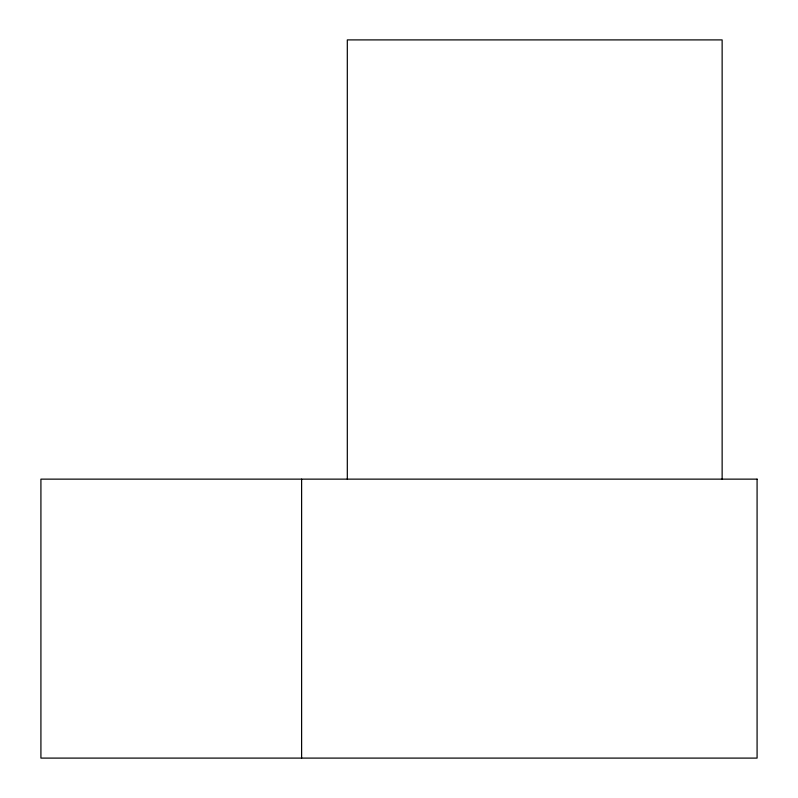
<?xml version="1.0" encoding="UTF-8"?>
<svg xmlns="http://www.w3.org/2000/svg" width="798" height="798" viewBox="0 0 798 798"><rect width="100%" height="100%" fill="white"/><g stroke="black" fill="none" stroke-linecap="round" stroke-linejoin="round"><path stroke-width="1.2" d="M722.14 479.139L722.14 39.9L347.31 39.9L347.31 479.139M301.614 479.139L301.614 758.1M757.083 479.139L40.917 479.139L40.917 758.1L757.083 758.1L757.083 479.139"/></g></svg>
